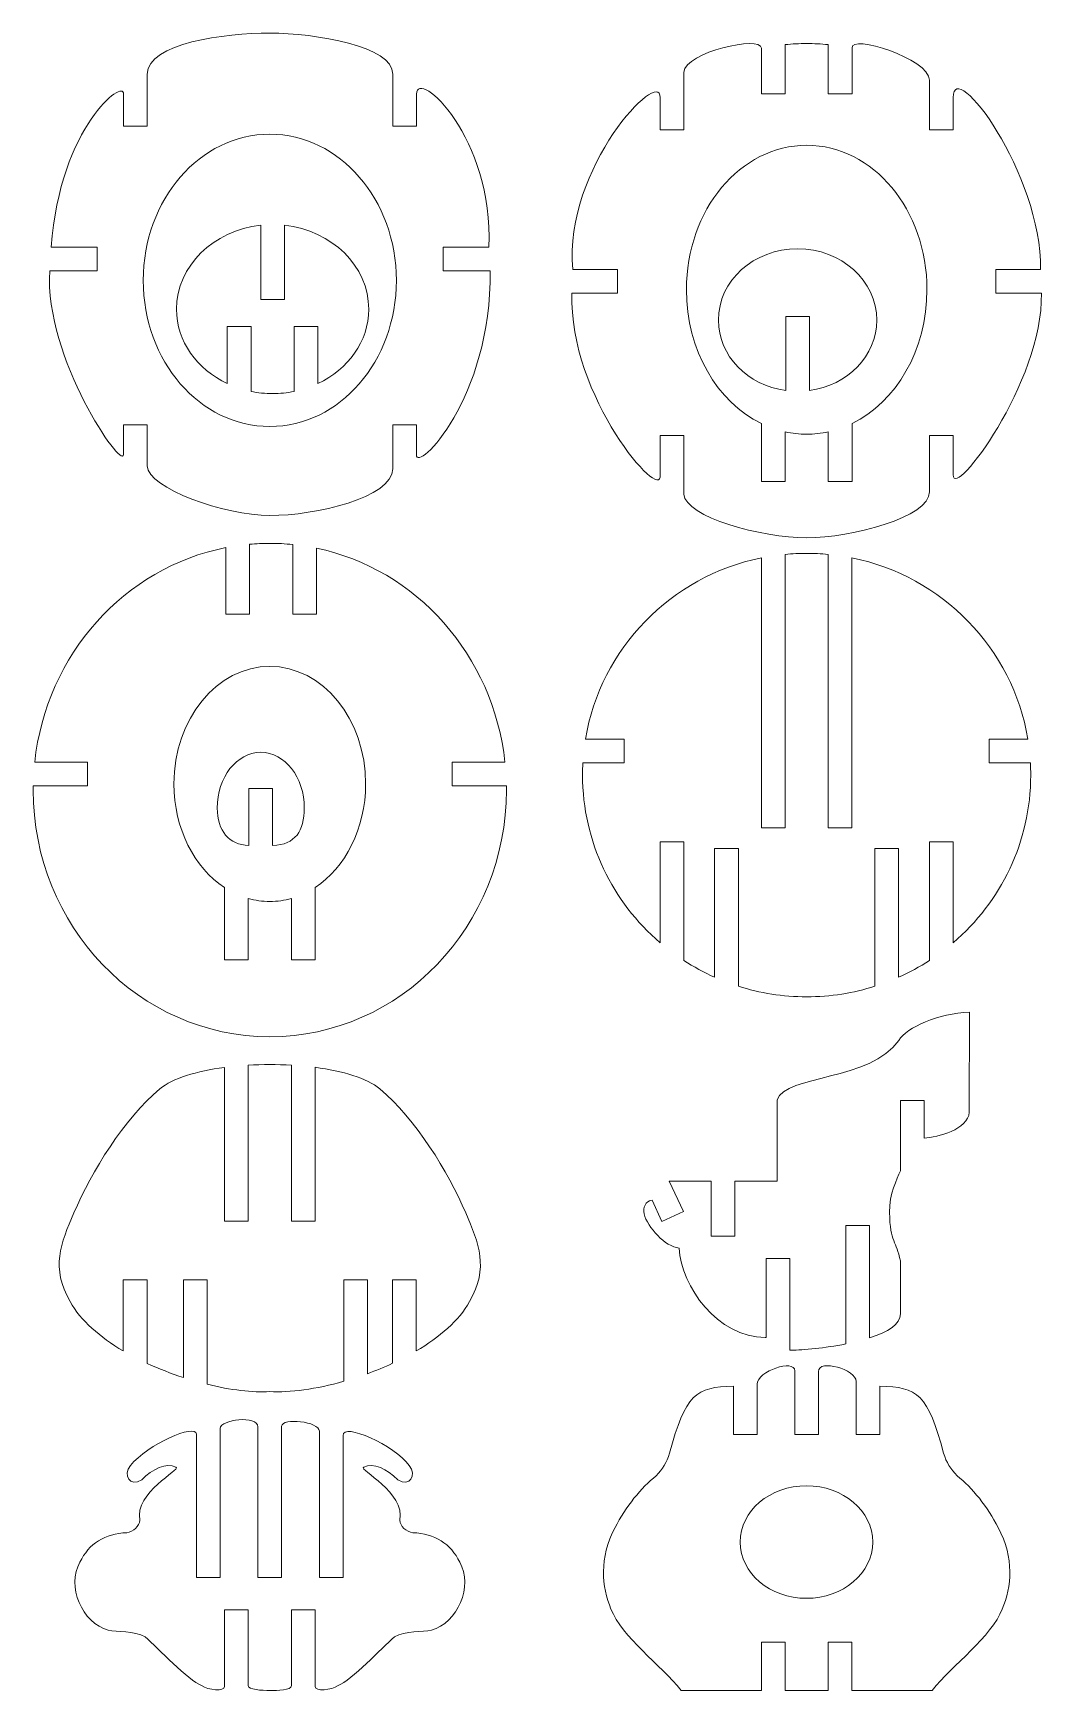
# Model space of a CAD drawing. Header units: inches. Extents: x 63 to 233, y 185 to 465.
import ezdxf

# ---------------------------------------------------------------- set-up
doc = ezdxf.new("R2010")
doc.units = ezdxf.units.IN
doc.header["$MEASUREMENT"] = 0
doc.layers.add('Capa 1', color=7, linetype='Continuous')

msp = doc.modelspace()

# ---------------------------------------------------------------- linework, layer by layer
at = {"layer": 'Capa 1', "lineweight": 20}
for points, knots in [([(103.16, 464.51), (110.83, 464.51), (123.95, 462.32), (123.87, 457.61), (123.87, 457.61), (123.87, 448.84), (123.87, 448.84), (123.87, 448.84), (127.87, 448.84), (127.87, 448.84), (127.87, 448.84), (127.87, 454.21), (127.87, 454.21), (127.99, 458.83), (140.96, 446.77), (140.07, 428.44), (140.07, 428.44), (132.38, 428.44), (132.38, 428.44), (132.38, 428.44), (132.38, 424.45), (132.38, 424.45), (132.38, 424.45), (140.3, 424.45), (140.3, 424.45), (140.57, 402.88), (127.78, 390.13), (127.87, 393.47), (127.87, 393.47), (127.87, 398.48), (127.87, 398.48), (127.87, 398.48), (123.87, 398.48), (123.87, 398.48), (123.87, 398.48), (123.87, 391.04), (123.87, 391.04), (123.77, 386.15), (110.83, 383.17), (103.16, 383.17), (95.5, 383.17), (82.64, 387.74), (82.46, 391.57), (82.46, 391.57), (82.46, 398.48), (82.46, 398.48), (82.46, 398.48), (78.46, 398.48), (78.46, 398.48), (78.46, 398.48), (78.46, 393.47), (78.46, 393.47), (78.32, 390.68), (65.15, 409.76), (66.03, 424.45), (66.03, 424.45), (74.04, 424.45), (74.04, 424.45), (74.04, 424.45), (74.04, 428.44), (74.04, 428.44), (74.04, 428.44), (66.26, 428.44), (66.26, 428.44), (67.84, 448.88), (78.69, 456.98), (78.46, 454.21), (78.46, 454.21), (78.46, 448.84), (78.46, 448.84), (78.46, 448.84), (82.46, 448.84), (82.46, 448.84), (82.46, 448.84), (82.46, 457.61), (82.46, 457.61), (82.64, 462.85), (95.5, 464.51), (103.16, 464.51), (103.16, 464.51), (103.16, 464.51), (103.16, 464.51)], [0, 0, 0, 0, 1, 1, 1, 2, 2, 2, 3, 3, 3, 4, 4, 4, 5, 5, 5, 6, 6, 6, 7, 7, 7, 8, 8, 8, 9, 9, 9, 10, 10, 10, 11, 11, 11, 12, 12, 12, 13, 13, 13, 14, 14, 14, 15, 15, 15, 16, 16, 16, 17, 17, 17, 18, 18, 18, 19, 19, 19, 20, 20, 20, 21, 21, 21, 22, 22, 22, 23, 23, 23, 24, 24, 24, 25, 25, 25, 26, 26, 26, 27, 27, 27, 27]), ([(193.67, 462.76), (194.9, 462.76), (196.11, 462.69), (197.31, 462.58), (197.31, 462.58), (197.31, 454.3), (197.31, 454.3), (197.31, 454.3), (201.31, 454.3), (201.31, 454.3), (201.31, 454.3), (201.31, 461.98), (201.31, 461.98), (200.99, 464.45), (214.3, 460.22), (214.37, 456.6), (214.37, 456.6), (214.37, 448.23), (214.37, 448.23), (214.37, 448.23), (218.37, 448.23), (218.37, 448.23), (218.37, 448.23), (218.37, 453.64), (218.37, 453.64), (218.33, 460.81), (233.32, 440.78), (233.11, 424.65), (233.11, 424.65), (225.58, 424.65), (225.58, 424.65), (225.58, 424.65), (225.58, 420.65), (225.58, 420.65), (225.58, 420.65), (233.25, 420.65), (233.25, 420.65), (233.48, 405.53), (218.35, 385.67), (218.37, 390.02), (218.37, 390.02), (218.37, 396.66), (218.37, 396.66), (218.37, 396.66), (214.37, 396.66), (214.37, 396.66), (214.37, 396.66), (214.37, 387.15), (214.37, 387.15), (214.43, 382.9), (201.26, 379.41), (193.67, 379.41), (186.08, 379.41), (173.17, 382.9), (172.96, 386.79), (172.96, 386.79), (172.96, 396.66), (172.96, 396.66), (172.96, 396.66), (168.97, 396.66), (168.97, 396.66), (168.97, 396.66), (168.97, 390.02), (168.97, 390.02), (169.34, 385.05), (153.5, 403.24), (154.08, 420.65), (154.08, 420.65), (161.77, 420.65), (161.77, 420.65), (161.77, 420.65), (161.77, 424.65), (161.77, 424.65), (161.77, 424.65), (154.22, 424.65), (154.22, 424.65), (152.7, 441.84), (169.05, 458.92), (168.97, 453.64), (168.97, 453.64), (168.97, 448.23), (168.97, 448.23), (168.97, 448.23), (172.96, 448.23), (172.96, 448.23), (172.96, 448.23), (172.96, 457.93), (172.96, 457.93), (173.12, 461.32), (185.99, 464.18), (186.02, 461.98), (186.02, 461.98), (186.02, 454.3), (186.02, 454.3), (186.02, 454.3), (190.02, 454.3), (190.02, 454.3), (190.02, 454.3), (190.02, 462.58), (190.02, 462.58), (191.22, 462.69), (192.44, 462.76), (193.67, 462.76), (193.67, 462.76), (193.67, 462.76), (193.67, 462.76)], [0, 0, 0, 0, 1, 1, 1, 2, 2, 2, 3, 3, 3, 4, 4, 4, 5, 5, 5, 6, 6, 6, 7, 7, 7, 8, 8, 8, 9, 9, 9, 10, 10, 10, 11, 11, 11, 12, 12, 12, 13, 13, 13, 14, 14, 14, 15, 15, 15, 16, 16, 16, 17, 17, 17, 18, 18, 18, 19, 19, 19, 20, 20, 20, 21, 21, 21, 22, 22, 22, 23, 23, 23, 24, 24, 24, 25, 25, 25, 26, 26, 26, 27, 27, 27, 28, 28, 28, 29, 29, 29, 30, 30, 30, 31, 31, 31, 32, 32, 32, 33, 33, 33, 34, 34, 34, 35, 35, 35, 35]), ([(103.15, 447.47), (114.93, 447.47), (124.48, 436.43), (124.48, 422.82), (124.48, 409.21), (114.93, 398.18), (103.15, 398.18), (91.36, 398.18), (81.81, 409.21), (81.81, 422.82), (81.81, 436.43), (91.36, 447.47), (103.15, 447.47), (103.15, 447.47), (103.15, 447.47), (103.15, 447.47)], [0, 0, 0, 0, 1, 1, 1, 2, 2, 2, 3, 3, 3, 4, 4, 4, 5, 5, 5, 5]), ([(193.67, 445.6), (204.87, 445.6), (213.95, 434.7), (213.95, 421.24), (213.95, 411.04), (208.72, 402.3), (201.31, 398.68), (201.31, 398.68), (201.31, 388.91), (201.31, 388.91), (201.31, 388.91), (197.31, 388.91), (197.31, 388.91), (197.31, 388.91), (197.31, 397.28), (197.31, 397.28), (196.13, 397.02), (194.91, 396.88), (193.67, 396.88), (192.42, 396.88), (191.21, 397.02), (190.02, 397.28), (190.02, 397.28), (190.02, 388.91), (190.02, 388.91), (190.02, 388.91), (186.02, 388.91), (186.02, 388.91), (186.02, 388.91), (186.02, 398.68), (186.02, 398.68), (178.61, 402.3), (173.39, 411.04), (173.39, 421.24), (173.39, 434.7), (182.47, 445.6), (193.67, 445.6), (193.67, 445.6), (193.67, 445.6), (193.67, 445.6)], [0, 0, 0, 0, 1, 1, 1, 2, 2, 2, 3, 3, 3, 4, 4, 4, 5, 5, 5, 6, 6, 6, 7, 7, 7, 8, 8, 8, 9, 9, 9, 10, 10, 10, 11, 11, 11, 12, 12, 12, 13, 13, 13, 13]), ([(105.62, 432.11), (113.62, 431.24), (119.82, 425.24), (119.82, 417.97), (119.82, 412.54), (116.36, 407.82), (111.26, 405.42), (111.26, 405.42), (111.26, 415.05), (111.26, 415.05), (111.26, 415.05), (107.27, 415.05), (107.27, 415.05), (107.27, 415.05), (107.27, 404.1), (107.27, 404.1), (106.09, 403.86), (104.87, 403.74), (103.62, 403.74), (102.37, 403.74), (101.15, 403.86), (99.98, 404.1), (99.98, 404.1), (99.98, 415.05), (99.98, 415.05), (99.98, 415.05), (95.98, 415.05), (95.98, 415.05), (95.98, 415.05), (95.98, 405.42), (95.98, 405.42), (90.88, 407.82), (87.42, 412.54), (87.42, 417.97), (87.42, 425.24), (93.62, 431.24), (101.62, 432.11), (101.62, 432.11), (101.62, 419.61), (101.62, 419.61), (101.62, 419.61), (105.62, 419.61), (105.62, 419.61), (105.62, 419.61), (105.62, 432.11), (105.62, 432.11), (105.62, 432.11), (105.62, 432.11), (105.62, 432.11)], [0, 0, 0, 0, 1, 1, 1, 2, 2, 2, 3, 3, 3, 4, 4, 4, 5, 5, 5, 6, 6, 6, 7, 7, 7, 8, 8, 8, 9, 9, 9, 10, 10, 10, 11, 11, 11, 12, 12, 12, 13, 13, 13, 14, 14, 14, 15, 15, 15, 16, 16, 16, 16]), ([(192.14, 428.16), (199.51, 428.16), (205.49, 422.77), (205.49, 416.13), (205.49, 410.1), (200.56, 405.11), (194.14, 404.24), (194.14, 404.24), (194.14, 416.75), (194.14, 416.75), (194.14, 416.75), (190.14, 416.75), (190.14, 416.75), (190.14, 416.75), (190.14, 404.24), (190.14, 404.24), (183.71, 405.11), (178.78, 410.1), (178.78, 416.13), (178.78, 422.77), (184.76, 428.16), (192.14, 428.16), (192.14, 428.16), (192.14, 428.16), (192.14, 428.16)], [0, 0, 0, 0, 1, 1, 1, 2, 2, 2, 3, 3, 3, 4, 4, 4, 5, 5, 5, 6, 6, 6, 7, 7, 7, 8, 8, 8, 8]), ([(103.15, 378.48), (104.45, 378.48), (105.74, 378.41), (107.01, 378.28), (107.01, 378.28), (107.01, 366.56), (107.01, 366.56), (107.01, 366.56), (111.01, 366.56), (111.01, 366.56), (111.01, 366.56), (111.01, 377.67), (111.01, 377.67), (127.84, 374.16), (140.85, 359.61), (142.79, 341.57), (142.79, 341.57), (133.91, 341.57), (133.91, 341.57), (133.91, 341.57), (133.91, 337.57), (133.91, 337.57), (133.91, 337.57), (143.04, 337.57), (143.04, 337.57), (143.04, 337.34), (143.04, 337.11), (143.04, 336.88), (143.04, 313.91), (125.18, 295.28), (103.15, 295.28), (81.11, 295.28), (63.25, 313.91), (63.25, 336.88), (63.25, 337.11), (63.25, 337.34), (63.26, 337.57), (63.26, 337.57), (72.38, 337.57), (72.38, 337.57), (72.38, 337.57), (72.38, 341.57), (72.38, 341.57), (72.38, 341.57), (63.5, 341.57), (63.5, 341.57), (65.46, 359.77), (78.68, 374.41), (95.72, 377.75), (95.72, 377.75), (95.72, 366.56), (95.72, 366.56), (95.72, 366.56), (99.72, 366.56), (99.72, 366.56), (99.72, 366.56), (99.72, 378.32), (99.72, 378.32), (100.85, 378.42), (101.99, 378.48), (103.15, 378.48), (103.15, 378.48), (103.15, 378.48), (103.15, 378.48)], [0, 0, 0, 0, 1, 1, 1, 2, 2, 2, 3, 3, 3, 4, 4, 4, 5, 5, 5, 6, 6, 6, 7, 7, 7, 8, 8, 8, 9, 9, 9, 10, 10, 10, 11, 11, 11, 12, 12, 12, 13, 13, 13, 14, 14, 14, 15, 15, 15, 16, 16, 16, 17, 17, 17, 18, 18, 18, 19, 19, 19, 20, 20, 20, 21, 21, 21, 21]), ([(193.66, 376.79), (194.89, 376.79), (196.11, 376.73), (197.31, 376.62), (197.31, 376.62), (197.31, 330.53), (197.31, 330.53), (197.31, 330.53), (201.3, 330.53), (201.3, 330.53), (201.3, 330.53), (201.3, 376.03), (201.3, 376.03), (216.54, 372.93), (228.43, 360.76), (230.95, 345.47), (230.95, 345.47), (224.42, 345.47), (224.42, 345.47), (224.42, 345.47), (224.42, 341.47), (224.42, 341.47), (224.42, 341.47), (231.39, 341.47), (231.39, 341.47), (231.42, 340.79), (231.44, 340.1), (231.44, 339.41), (231.44, 328.11), (226.38, 317.98), (218.36, 311.12), (218.36, 311.12), (218.36, 328.15), (218.36, 328.15), (218.36, 328.15), (214.37, 328.15), (214.37, 328.15), (214.37, 328.15), (214.37, 308.14), (214.37, 308.14), (212.72, 307.07), (210.98, 306.12), (209.17, 305.31), (209.17, 305.31), (209.17, 327.01), (209.17, 327.01), (209.17, 327.01), (205.17, 327.01), (205.17, 327.01), (205.17, 327.01), (205.17, 303.79), (205.17, 303.79), (201.55, 302.64), (197.68, 302.02), (193.66, 302.02), (189.65, 302.02), (185.78, 302.64), (182.15, 303.79), (182.15, 303.79), (182.15, 327.01), (182.15, 327.01), (182.15, 327.01), (178.15, 327.01), (178.15, 327.01), (178.15, 327.01), (178.15, 305.31), (178.15, 305.31), (176.34, 306.12), (174.6, 307.07), (172.96, 308.14), (172.96, 308.14), (172.96, 328.15), (172.96, 328.15), (172.96, 328.15), (168.96, 328.15), (168.96, 328.15), (168.96, 328.15), (168.96, 311.12), (168.96, 311.12), (160.95, 317.98), (155.88, 328.11), (155.88, 339.41), (155.88, 340.1), (155.9, 340.79), (155.94, 341.47), (155.94, 341.47), (162.9, 341.47), (162.9, 341.47), (162.9, 341.47), (162.9, 345.47), (162.9, 345.47), (162.9, 345.47), (156.38, 345.47), (156.38, 345.47), (158.89, 360.76), (170.78, 372.93), (186.02, 376.03), (186.02, 376.03), (186.02, 330.53), (186.02, 330.53), (186.02, 330.53), (190.02, 330.53), (190.02, 330.53), (190.02, 330.53), (190.02, 376.62), (190.02, 376.62), (191.22, 376.73), (192.43, 376.79), (193.66, 376.79), (193.66, 376.79), (193.66, 376.79), (193.66, 376.79)], [0, 0, 0, 0, 1, 1, 1, 2, 2, 2, 3, 3, 3, 4, 4, 4, 5, 5, 5, 6, 6, 6, 7, 7, 7, 8, 8, 8, 9, 9, 9, 10, 10, 10, 11, 11, 11, 12, 12, 12, 13, 13, 13, 14, 14, 14, 15, 15, 15, 16, 16, 16, 17, 17, 17, 18, 18, 18, 19, 19, 19, 20, 20, 20, 21, 21, 21, 22, 22, 22, 23, 23, 23, 24, 24, 24, 25, 25, 25, 26, 26, 26, 27, 27, 27, 28, 28, 28, 29, 29, 29, 30, 30, 30, 31, 31, 31, 32, 32, 32, 33, 33, 33, 34, 34, 34, 35, 35, 35, 36, 36, 36, 37, 37, 37, 37]), ([(103.15, 357.73), (112.07, 357.73), (119.3, 348.86), (119.3, 337.91), (119.3, 330.36), (115.86, 323.79), (110.79, 320.45), (110.79, 320.45), (110.79, 308.22), (110.79, 308.22), (110.79, 308.22), (106.79, 308.22), (106.79, 308.22), (106.79, 308.22), (106.79, 318.6), (106.79, 318.6), (105.62, 318.27), (104.4, 318.09), (103.15, 318.09), (101.89, 318.09), (100.67, 318.27), (99.5, 318.6), (99.5, 318.6), (99.5, 308.22), (99.5, 308.22), (99.5, 308.22), (95.5, 308.22), (95.5, 308.22), (95.5, 308.22), (95.5, 320.45), (95.5, 320.45), (90.43, 323.79), (86.99, 330.36), (86.99, 337.91), (86.99, 348.86), (94.22, 357.73), (103.15, 357.73), (103.15, 357.73), (103.15, 357.73), (103.15, 357.73)], [0, 0, 0, 0, 1, 1, 1, 2, 2, 2, 3, 3, 3, 4, 4, 4, 5, 5, 5, 6, 6, 6, 7, 7, 7, 8, 8, 8, 9, 9, 9, 10, 10, 10, 11, 11, 11, 12, 12, 12, 13, 13, 13, 13]), ([(101.62, 343.24), (105.67, 343.24), (108.96, 339.03), (108.96, 333.84), (108.96, 330.01), (107.46, 327.65), (103.62, 327.54), (103.62, 327.54), (103.62, 337.11), (103.62, 337.11), (103.62, 337.11), (99.62, 337.11), (99.62, 337.11), (99.62, 337.11), (99.62, 327.54), (99.62, 327.54), (96.29, 327.59), (94.28, 330.01), (94.28, 333.84), (94.28, 339.03), (97.57, 343.24), (101.62, 343.24), (101.62, 343.24), (101.62, 343.24), (101.62, 343.24)], [0, 0, 0, 0, 1, 1, 1, 2, 2, 2, 3, 3, 3, 4, 4, 4, 5, 5, 5, 6, 6, 6, 7, 7, 7, 8, 8, 8, 8]), ([(221.12, 299.41), (215.91, 299.26), (210.53, 296.84), (209.2, 294.67), (204.43, 287.75), (190.11, 288.91), (188.68, 284.62), (188.68, 284.62), (188.68, 270.95), (188.68, 270.95), (188.68, 270.95), (181.54, 270.95), (181.54, 270.95), (181.54, 270.95), (181.54, 261.62), (181.54, 261.62), (181.54, 261.62), (177.54, 261.62), (177.54, 261.62), (177.54, 261.62), (177.54, 270.95), (177.54, 270.95), (177.54, 270.95), (170.5, 270.95), (170.5, 270.95), (170.5, 270.95), (172.9, 265.8), (172.9, 265.8), (172.9, 265.8), (169.27, 264.11), (169.27, 264.11), (169.27, 264.11), (167.59, 267.72), (167.59, 267.72), (166.43, 267.55), (166.04, 266.46), (166.25, 265.42), (166.81, 263.14), (169.85, 259.83), (172.14, 259.64), (172.49, 253.11), (178.67, 244.61), (186.69, 244.58), (186.75, 244.58), (186.8, 244.58), (186.86, 244.57), (186.86, 244.57), (186.86, 257.9), (186.86, 257.9), (186.86, 257.9), (190.85, 257.9), (190.85, 257.9), (190.85, 257.9), (190.85, 242.43), (190.85, 242.43), (190.9, 242.42), (190.96, 242.42), (191.01, 242.42), (193.12, 242.42), (196.73, 242.77), (200.24, 243.48), (200.24, 243.48), (200.24, 263.42), (200.24, 263.42), (200.24, 263.42), (204.24, 263.42), (204.24, 263.42), (204.24, 263.42), (204.24, 244.48), (204.24, 244.48), (207.45, 245.48), (209.47, 246.83), (209.47, 248.54), (209.47, 248.54), (209.47, 257.47), (209.47, 257.47), (208.81, 260.86), (207.71, 260.53), (207.64, 265.62), (207.59, 268.9), (208.88, 271.18), (209.47, 272.69), (209.47, 272.69), (209.47, 284.54), (209.47, 284.54), (209.47, 284.54), (213.47, 284.54), (213.47, 284.54), (213.47, 284.54), (213.47, 278.16), (213.47, 278.16), (215.74, 278.33), (220.86, 279.63), (221.08, 282.55), (221.08, 282.55), (221.12, 299.41), (221.12, 299.41), (221.12, 299.41), (221.12, 299.41), (221.12, 299.41)], [0, 0, 0, 0, 1, 1, 1, 2, 2, 2, 3, 3, 3, 4, 4, 4, 5, 5, 5, 6, 6, 6, 7, 7, 7, 8, 8, 8, 9, 9, 9, 10, 10, 10, 11, 11, 11, 12, 12, 12, 13, 13, 13, 14, 14, 14, 15, 15, 15, 16, 16, 16, 17, 17, 17, 18, 18, 18, 19, 19, 19, 20, 20, 20, 21, 21, 21, 22, 22, 22, 23, 23, 23, 24, 24, 24, 25, 25, 25, 26, 26, 26, 27, 27, 27, 28, 28, 28, 29, 29, 29, 30, 30, 30, 31, 31, 31, 32, 32, 32, 33, 33, 33, 33]), ([(103.15, 235.44), (100.25, 235.26), (96.52, 235.7), (92.58, 236.67), (92.58, 236.67), (92.58, 254.31), (92.58, 254.31), (92.58, 254.31), (88.58, 254.31), (88.58, 254.31), (88.58, 254.31), (88.58, 237.81), (88.58, 237.81), (86.51, 238.48), (84.43, 239.28), (82.44, 240.2), (82.44, 240.2), (82.44, 254.31), (82.44, 254.31), (82.44, 254.31), (78.44, 254.31), (78.44, 254.31), (78.44, 254.31), (78.44, 242.29), (78.44, 242.29), (74.52, 244.6), (71.25, 247.42), (69.46, 250.61), (66.2, 256.38), (67.88, 260.36), (70.12, 265.57), (73.14, 272.57), (78.49, 281.38), (84.62, 286.49), (86.76, 288.28), (90.81, 289.48), (95.5, 290.1), (95.5, 290.1), (95.5, 264.17), (95.5, 264.17), (95.5, 264.17), (99.5, 264.17), (99.5, 264.17), (99.5, 264.17), (99.5, 290.48), (99.5, 290.48), (101.91, 290.62), (104.38, 290.62), (106.79, 290.49), (106.79, 290.49), (106.79, 264.17), (106.79, 264.17), (106.79, 264.17), (110.79, 264.17), (110.79, 264.17), (110.79, 264.17), (110.79, 290.12), (110.79, 290.12), (115.46, 289.51), (119.5, 288.3), (121.67, 286.49), (127.81, 281.38), (133.15, 272.57), (136.17, 265.57), (138.41, 260.36), (140.09, 256.38), (136.83, 250.61), (135.04, 247.42), (131.77, 244.6), (127.85, 242.29), (127.85, 242.29), (127.85, 254.31), (127.85, 254.31), (127.85, 254.31), (123.85, 254.31), (123.85, 254.31), (123.85, 254.31), (123.85, 240.21), (123.85, 240.21), (122.46, 239.56), (121.04, 238.98), (119.6, 238.46), (119.6, 238.46), (119.6, 254.31), (119.6, 254.31), (119.6, 254.31), (115.61, 254.31), (115.61, 254.31), (115.61, 254.31), (115.61, 237.17), (115.61, 237.17), (110.97, 235.86), (106.5, 235.23), (103.15, 235.44), (103.15, 235.44), (103.15, 235.44), (103.15, 235.44)], [0, 0, 0, 0, 1, 1, 1, 2, 2, 2, 3, 3, 3, 4, 4, 4, 5, 5, 5, 6, 6, 6, 7, 7, 7, 8, 8, 8, 9, 9, 9, 10, 10, 10, 11, 11, 11, 12, 12, 12, 13, 13, 13, 14, 14, 14, 15, 15, 15, 16, 16, 16, 17, 17, 17, 18, 18, 18, 19, 19, 19, 20, 20, 20, 21, 21, 21, 22, 22, 22, 23, 23, 23, 24, 24, 24, 25, 25, 25, 26, 26, 26, 27, 27, 27, 28, 28, 28, 29, 29, 29, 30, 30, 30, 31, 31, 31, 32, 32, 32, 32]), ([(193.66, 185.04), (193.66, 185.04), (190.02, 185.04), (190.02, 185.04), (190.02, 185.04), (190.02, 193.17), (190.02, 193.17), (190.02, 193.17), (186.02, 193.17), (186.02, 193.17), (186.02, 193.17), (186.02, 185.04), (186.02, 185.04), (186.02, 185.04), (172.52, 185.04), (172.52, 185.04), (169.03, 189.37), (162.5, 194.06), (160.67, 198.76), (159.13, 202.51), (158.6, 207.37), (161.38, 212.5), (163.13, 215.99), (165.77, 219.28), (168.31, 221.25), (169.36, 222.36), (170.11, 223.5), (170.56, 225.03), (173.19, 234.95), (174.99, 236.23), (181.3, 236.34), (181.3, 236.34), (181.3, 228.22), (181.3, 228.22), (181.3, 228.22), (185.3, 228.22), (185.3, 228.22), (185.3, 228.22), (185.3, 236.68), (185.3, 236.68), (185.3, 238.89), (191.66, 241.01), (191.66, 238.94), (191.66, 238.94), (191.66, 228.22), (191.66, 228.22), (191.66, 228.22), (195.66, 228.22), (195.66, 228.22), (195.66, 228.22), (195.66, 238.83), (195.66, 238.83), (195.66, 240.98), (202.02, 239.19), (202.02, 237.13), (202.02, 237.13), (202.02, 228.22), (202.02, 228.22), (202.02, 228.22), (206.02, 228.22), (206.02, 228.22), (206.02, 228.22), (206.02, 236.34), (206.02, 236.34), (212.34, 236.23), (214.13, 234.95), (216.76, 225.03), (217.21, 223.5), (217.96, 222.36), (219.02, 221.25), (221.55, 219.28), (224.2, 215.99), (225.94, 212.5), (228.73, 207.37), (228.19, 202.51), (226.65, 198.76), (224.82, 194.06), (218.29, 189.37), (214.8, 185.04), (214.8, 185.04), (201.3, 185.04), (201.3, 185.04), (201.3, 185.04), (201.3, 193.17), (201.3, 193.17), (201.3, 193.17), (197.31, 193.17), (197.31, 193.17), (197.31, 193.17), (197.31, 185.04), (197.31, 185.04), (197.31, 185.04), (193.66, 185.04), (193.66, 185.04), (193.66, 185.04), (193.66, 185.04), (193.66, 185.04)], [0, 0, 0, 0, 1, 1, 1, 2, 2, 2, 3, 3, 3, 4, 4, 4, 5, 5, 5, 6, 6, 6, 7, 7, 7, 8, 8, 8, 9, 9, 9, 10, 10, 10, 11, 11, 11, 12, 12, 12, 13, 13, 13, 14, 14, 14, 15, 15, 15, 16, 16, 16, 17, 17, 17, 18, 18, 18, 19, 19, 19, 20, 20, 20, 21, 21, 21, 22, 22, 22, 23, 23, 23, 24, 24, 24, 25, 25, 25, 26, 26, 26, 27, 27, 27, 28, 28, 28, 29, 29, 29, 30, 30, 30, 31, 31, 31, 32, 32, 32, 32]), ([(103.15, 185.04), (101.86, 185.04), (99.48, 185.16), (99.5, 185.85), (99.5, 185.85), (99.5, 198.65), (99.5, 198.65), (99.5, 198.65), (95.5, 198.65), (95.5, 198.65), (95.5, 198.65), (95.5, 185.69), (95.5, 185.69), (95.51, 184.81), (92.77, 185.09), (91.61, 185.87), (89.39, 186.78), (84.32, 192.11), (82.12, 194.09), (80.27, 195.07), (77.39, 194.93), (75.91, 195.19), (71.52, 196.39), (68.75, 202.67), (71.14, 206.67), (72.61, 209.79), (75.37, 211.5), (79.03, 211.64), (80.15, 211.79), (81.16, 212.76), (81.24, 213.74), (80.21, 218.42), (88.26, 222.29), (87.31, 222.68), (85.67, 223.57), (83.38, 222.32), (81.57, 220.58), (79.53, 219.22), (78.33, 221.4), (79.64, 222.96), (82.5, 226.52), (90.68, 230.18), (90.79, 228.24), (90.79, 228.24), (90.79, 204.11), (90.79, 204.11), (90.79, 204.11), (94.78, 204.11), (94.78, 204.11), (94.78, 204.11), (94.78, 229.22), (94.78, 229.22), (94.8, 230.76), (101.08, 231.47), (101.15, 229.52), (101.15, 229.52), (101.15, 204.11), (101.15, 204.11), (101.15, 204.11), (105.14, 204.11), (105.14, 204.11), (105.14, 204.11), (105.14, 229.59), (105.14, 229.59), (105.21, 231.1), (111.49, 230.38), (111.51, 228.77), (111.51, 228.77), (111.51, 204.11), (111.51, 204.11), (111.51, 204.11), (115.51, 204.11), (115.51, 204.11), (115.51, 204.11), (115.51, 228.02), (115.51, 228.02), (115.39, 230.33), (124.24, 226.37), (126.65, 222.96), (127.96, 221.4), (126.76, 219.22), (124.72, 220.58), (122.92, 222.32), (120.62, 223.57), (118.98, 222.68), (118.03, 222.29), (126.08, 218.42), (125.05, 213.74), (125.13, 212.76), (126.14, 211.79), (127.26, 211.64), (130.92, 211.5), (133.68, 209.79), (135.16, 206.67), (137.54, 202.67), (134.77, 196.39), (130.38, 195.19), (128.9, 194.93), (126.02, 195.07), (124.17, 194.09), (121.97, 192.11), (116.9, 186.78), (114.68, 185.87), (113.52, 185.09), (110.78, 184.85), (110.79, 185.69), (110.79, 185.69), (110.79, 198.65), (110.79, 198.65), (110.79, 198.65), (106.79, 198.65), (106.79, 198.65), (106.79, 198.65), (106.79, 185.85), (106.79, 185.85), (106.77, 185.08), (104.43, 185.04), (103.15, 185.04), (103.15, 185.04), (103.15, 185.04), (103.15, 185.04)], [0, 0, 0, 0, 1, 1, 1, 2, 2, 2, 3, 3, 3, 4, 4, 4, 5, 5, 5, 6, 6, 6, 7, 7, 7, 8, 8, 8, 9, 9, 9, 10, 10, 10, 11, 11, 11, 12, 12, 12, 13, 13, 13, 14, 14, 14, 15, 15, 15, 16, 16, 16, 17, 17, 17, 18, 18, 18, 19, 19, 19, 20, 20, 20, 21, 21, 21, 22, 22, 22, 23, 23, 23, 24, 24, 24, 25, 25, 25, 26, 26, 26, 27, 27, 27, 28, 28, 28, 29, 29, 29, 30, 30, 30, 31, 31, 31, 32, 32, 32, 33, 33, 33, 34, 34, 34, 35, 35, 35, 36, 36, 36, 37, 37, 37, 38, 38, 38, 39, 39, 39, 40, 40, 40, 40]), ([(193.63, 219.56), (199.8, 219.56), (204.8, 215.31), (204.8, 210.07), (204.8, 204.83), (199.8, 200.58), (193.63, 200.58), (187.46, 200.58), (182.45, 204.83), (182.45, 210.07), (182.45, 215.31), (187.46, 219.56), (193.63, 219.56), (193.63, 219.56), (193.63, 219.56), (193.63, 219.56)], [0, 0, 0, 0, 1, 1, 1, 2, 2, 2, 3, 3, 3, 4, 4, 4, 5, 5, 5, 5])]:
    msp.add_open_spline(points, degree=3, knots=knots, dxfattribs=at)

doc.saveas('drawing.dxf')
